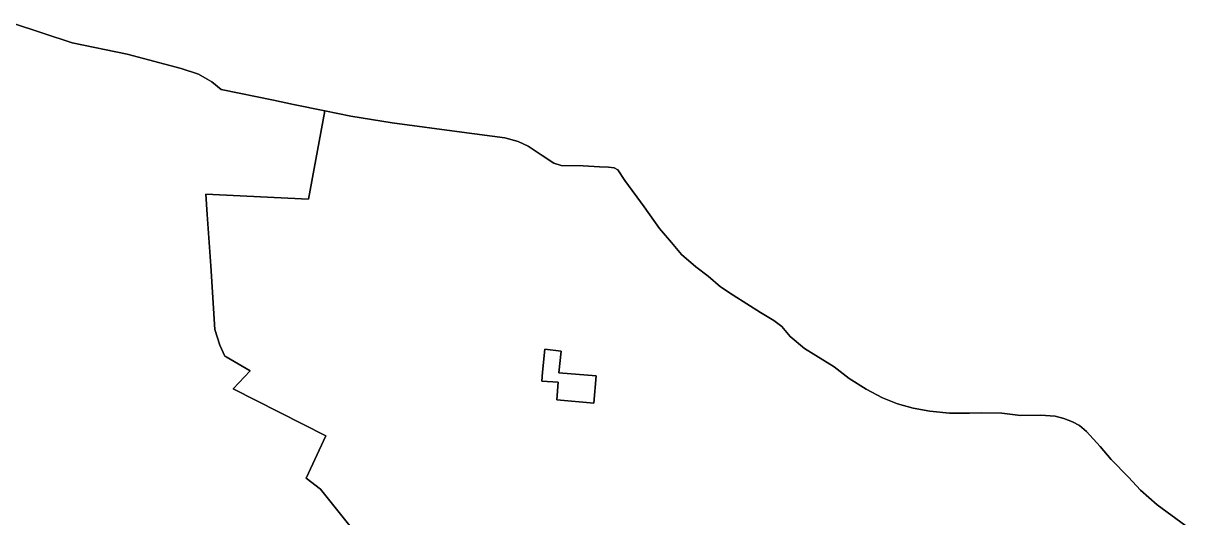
# Model space of a CAD drawing. Header units: metres. Extents: x 3 to 1027712, y 40 to 4430649.
# Drawn here: x 513622 to 514334, y 4410900 to 4411203 of the extents above; entities that cross this region are included whole.
import ezdxf

# ---------------------------------------------------------------- set-up
doc = ezdxf.new("R2010")
doc.units = ezdxf.units.M
doc.header["$MEASUREMENT"] = 0
doc.layers.add('A.ES.SDGC.CP.07003.cadastralparcel — CadastralParcel', color=1, linetype='Continuous')

msp = doc.modelspace()

# ---------------------------------------------------------------- linework, layer by layer
at = {"layer": 'A.ES.SDGC.CP.07003.cadastralparcel — CadastralParcel', "color": 7, "linetype": 'Continuous', "flags": 128}
for points in [[(513615.32, 4411202.77), (513651.86, 4411190.68), (513685.55, 4411183.81), (513718.53, 4411175.04), (513729.32, 4411171.66), (513734.63, 4411168.54), (513737.39, 4411166.92), (513743.08, 4411162.17), (513775.1, 4411155.54), (513787.38, 4411153.02), (513806.67, 4411149.07), (513796.57, 4411095.07), (513733.73, 4411098.11), (513734.61, 4411085.48), (513736.78, 4411054.22), (513739.22, 4411015.2), (513742.27, 4411005.45), (513745.43, 4410998.72), (513746.18, 4410998.29), (513760.84, 4410989.88), (513750.38, 4410978.82), (513807.25, 4410949.87), (513795.07, 4410924.07), (513803.89, 4410917.22), (513831.67, 4410882.52)], [(514333.73, 4410894.74), (514316.18, 4410907.78), (514305.98, 4410916.78), (514298.63, 4410924.61), (514288.11, 4410935.4), (514281.23, 4410943.46), (514272.93, 4410952.71), (514268.66, 4410956.26), (514264.39, 4410958.63), (514259.17, 4410960.53), (514253.71, 4410961.95), (514244.7, 4410962.66), (514232.6, 4410962.43), (514221.21, 4410963.85), (514208.69, 4410964.09), (514201.38, 4410963.92), (514189.05, 4410963.92), (514176.95, 4410965.1), (514166.74, 4410967), (514157.25, 4410969.61), (514148.06, 4410973.21), (514138.11, 4410978.61), (514127.63, 4410985.07), (514118.38, 4410992.22), (514107.2, 4410999.24), (514100.32, 4411003.5), (514091.54, 4411010.85), (514086.32, 4411017.02), (514081.57, 4411020.57), (514073.27, 4411025.55), (514056.53, 4411036.15), (514048.94, 4411041.36), (514041.35, 4411047.76), (514033.76, 4411053.45), (514024.98, 4411061.04), (514018.81, 4411068.39), (514011.46, 4411076.92), (514002.2, 4411090.2), (513990.34, 4411106.32), (513986.07, 4411112.95), (513983.7, 4411114.14), (513980.38, 4411114.61), (513974.68, 4411114.85), (513964.72, 4411115.32), (513951.29, 4411115.63), (513946.79, 4411117.05), (513939.67, 4411121.79), (513931.13, 4411127.48), (513928.11, 4411128.87), (513924.96, 4411130.32), (513916.89, 4411132.46), (513890.56, 4411136.01), (513847.85, 4411141.7), (513822.55, 4411145.82), (513806.67, 4411149.07), (513787.38, 4411153.02), (513775.1, 4411155.54), (513743.08, 4411162.17), (513737.39, 4411166.92), (513734.63, 4411168.54), (513729.32, 4411171.66), (513718.53, 4411175.04), (513685.55, 4411183.81), (513651.86, 4411190.68), (513615.32, 4411202.77)], [(513831.67, 4410882.52), (513803.89, 4410917.22), (513795.07, 4410924.07), (513807.25, 4410949.87), (513750.38, 4410978.82), (513760.84, 4410989.88), (513746.18, 4410998.29), (513745.43, 4410998.72), (513742.27, 4411005.45), (513739.22, 4411015.2), (513736.78, 4411054.22), (513734.61, 4411085.48), (513733.73, 4411098.11), (513796.57, 4411095.07), (513806.67, 4411149.07), (513822.55, 4411145.82), (513847.85, 4411141.7), (513890.56, 4411136.01), (513916.89, 4411132.46), (513924.96, 4411130.32), (513928.11, 4411128.87), (513931.13, 4411127.48), (513939.67, 4411121.79), (513946.79, 4411117.05), (513951.29, 4411115.63), (513964.72, 4411115.32), (513974.68, 4411114.85), (513980.38, 4411114.61), (513983.7, 4411114.14), (513986.07, 4411112.95), (513990.34, 4411106.32), (514002.2, 4411090.2), (514011.46, 4411076.92), (514018.81, 4411068.39), (514024.98, 4411061.04), (514033.76, 4411053.45), (514041.35, 4411047.76), (514048.94, 4411041.36), (514056.53, 4411036.15), (514073.27, 4411025.55), (514081.57, 4411020.57), (514086.32, 4411017.02), (514091.54, 4411010.85), (514100.32, 4411003.5), (514107.2, 4410999.24), (514118.38, 4410992.22), (514127.63, 4410985.07), (514138.11, 4410978.61), (514148.06, 4410973.21), (514157.25, 4410969.61), (514166.74, 4410967), (514176.95, 4410965.1), (514189.05, 4410963.92), (514201.38, 4410963.92), (514208.69, 4410964.09), (514221.21, 4410963.85), (514232.6, 4410962.43), (514244.7, 4410962.66), (514253.71, 4410961.95), (514259.17, 4410960.53), (514264.39, 4410958.63), (514268.66, 4410956.26), (514272.93, 4410952.71), (514281.23, 4410943.46), (514288.11, 4410935.4), (514298.63, 4410924.61), (514305.98, 4410916.78), (514316.18, 4410907.78), (514333.73, 4410894.74)]]:
    msp.add_lwpolyline(points, dxfattribs=at)
for points in [[(513941.25, 4411002.97), (513951.2, 4411001.9), (513949.77, 4410988.48), (513972.66, 4410986.73), (513971.38, 4410969.92), (513948.69, 4410972.04), (513949.37, 4410982.86), (513939.5, 4410983.48), (513939.85, 4410989.06), (513941.25, 4411002.97)], [(513941.25, 4411002.97), (513939.85, 4410989.06), (513939.5, 4410983.48), (513949.37, 4410982.86), (513948.69, 4410972.04), (513971.38, 4410969.92), (513972.66, 4410986.73), (513949.77, 4410988.48), (513951.2, 4411001.9), (513941.25, 4411002.97)]]:
    msp.add_lwpolyline(points, close=True, dxfattribs=at)

doc.saveas('drawing.dxf')
